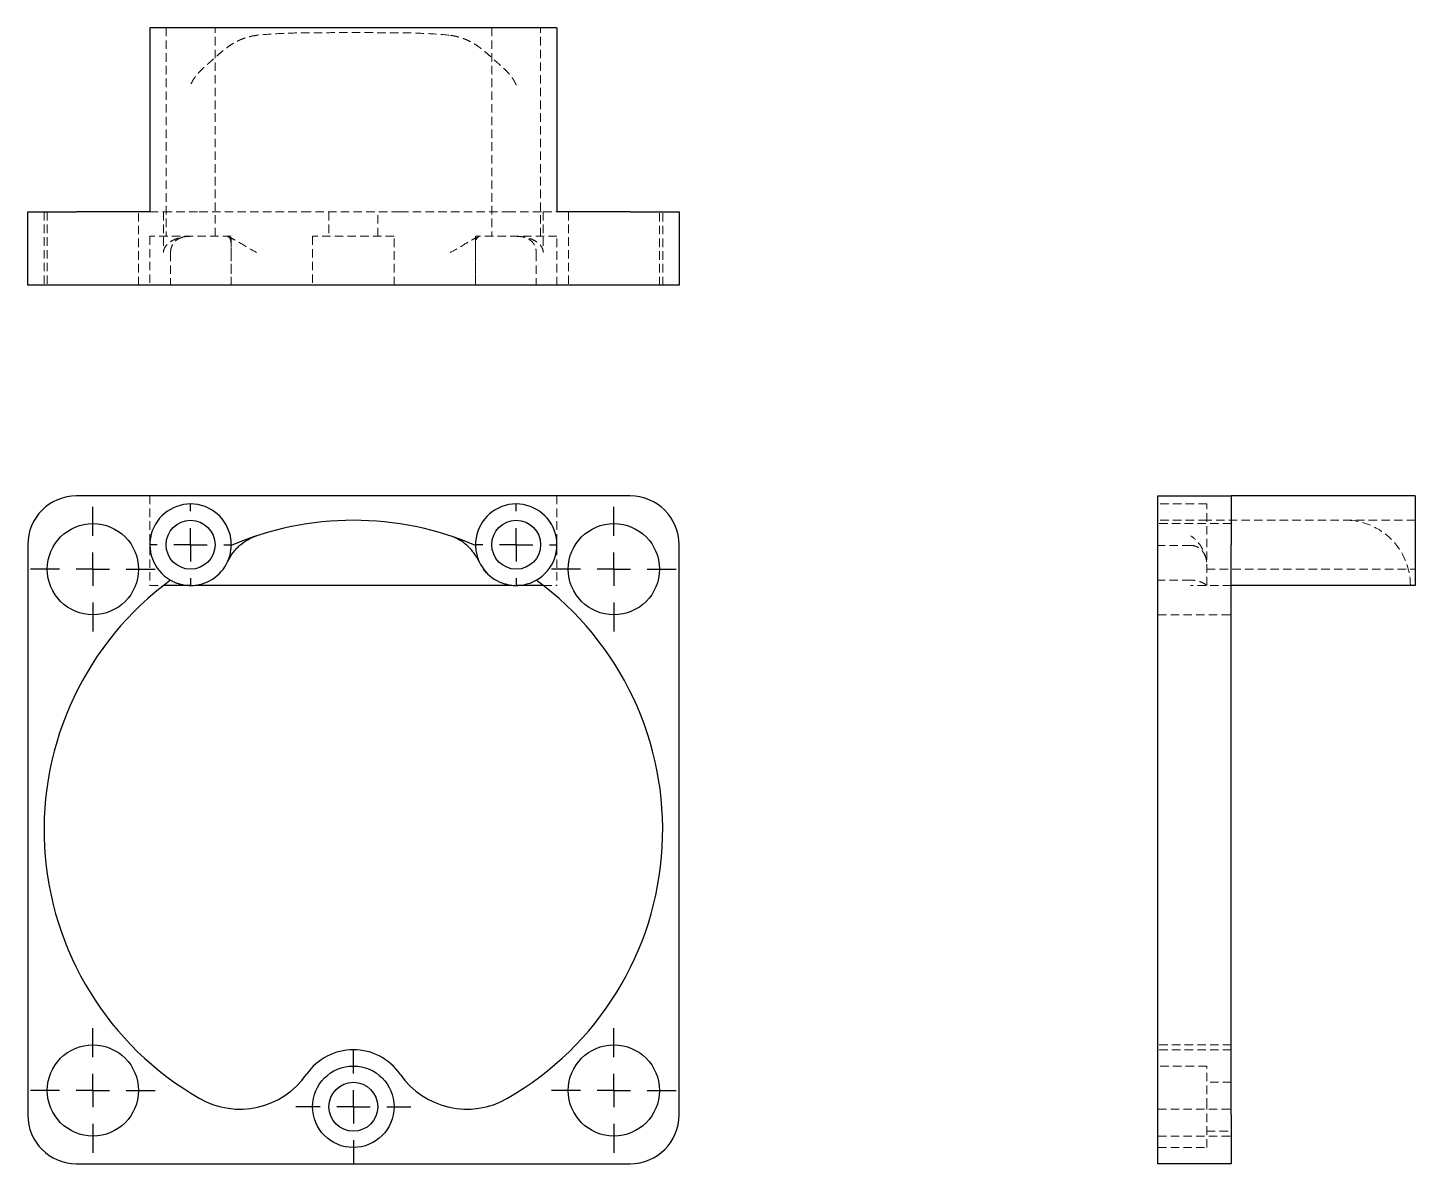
# Model space of a CAD drawing. Header units: millimetres. Extents: x 34 to 242, y 7 to 177.
import ezdxf

# ---------------------------------------------------------------- set-up
doc = ezdxf.new("R2010")
doc.units = ezdxf.units.MM
doc.linetypes.add('HIDDEN', pattern=[1.905, 1.27, -0.635])
doc.layers.add('10', color=7, linetype='Continuous')

# ---------------------------------------------------------------- blocks, each defined once
blk = doc.blocks.new('SW_CENTERMARKSYMBOL_0')
at = {"layer": '10', "color": 0}
for p, q in [((0, 5), (0, 9.33)), ((0, 0), (0, 2.5)), ((-5, 0), (-9.33, 0)), ((0, 0), (-2.5, 0)), ((0, 0), (0, -2.5)), ((0, 0), (2.5, 0)), ((5, 0), (9.33, 0)), ((0, -5), (0, -9.33))]:
    blk.add_line(p, q, dxfattribs=at)
blk = doc.blocks.new('SW_CENTERMARKSYMBOL_1')
at = {"layer": '10', "color": 0}
for p, q in [((0, 5), (0, 9.33)), ((0, 0), (0, 2.5)), ((-5, 0), (-9.33, 0)), ((0, 0), (-2.5, 0)), ((0, 0), (0, -2.5)), ((0, 0), (2.5, 0)), ((5, 0), (9.33, 0)), ((0, -5), (0, -9.33))]:
    blk.add_line(p, q, dxfattribs=at)
blk = doc.blocks.new('SW_CENTERMARKSYMBOL_2')
at = {"layer": '10', "color": 0}
for p, q in [((0, 5), (0, 9.33)), ((0, 0), (0, 2.5)), ((-5, 0), (-9.33, 0)), ((0, 0), (-2.5, 0)), ((0, 0), (0, -2.5)), ((0, 0), (2.5, 0)), ((5, 0), (9.33, 0)), ((0, -5), (0, -9.33))]:
    blk.add_line(p, q, dxfattribs=at)
blk = doc.blocks.new('SW_CENTERMARKSYMBOL_3')
at = {"layer": '10', "color": 0}
for p, q in [((0, 5), (0, 9.33)), ((0, 0), (0, 2.5)), ((-5, 0), (-9.33, 0)), ((0, 0), (-2.5, 0)), ((0, 0), (0, -2.5)), ((0, 0), (2.5, 0)), ((5, 0), (9.33, 0)), ((0, -5), (0, -9.33))]:
    blk.add_line(p, q, dxfattribs=at)
blk = doc.blocks.new('SW_CENTERMARKSYMBOL_4')
at = {"layer": '10', "color": 0}
for p, q in [((0, 5), (0, 8.6)), ((0, 0), (0, 2.5)), ((-5, 0), (-8.6, 0)), ((0, 0), (-2.5, 0)), ((0, 0), (0, -2.5)), ((0, 0), (2.5, 0)), ((5, 0), (8.6, 0)), ((0, -5), (0, -8.6))]:
    blk.add_line(p, q, dxfattribs=at)
blk = doc.blocks.new('SW_CENTERMARKSYMBOL_5')
at = {"layer": '10', "color": 0}
for p, q in [((0, 5), (0, 6.16)), ((0, 0), (0, 2.5)), ((-5, 0), (-6.16, 0)), ((0, 0), (-2.5, 0)), ((0, 0), (0, -2.5)), ((0, 0), (2.5, 0)), ((5, 0), (6.16, 0)), ((0, -5), (0, -6.16))]:
    blk.add_line(p, q, dxfattribs=at)
blk = doc.blocks.new('SW_CENTERMARKSYMBOL_6')
at = {"layer": '10', "color": 0}
for p, q in [((0, 5), (0, 6.16)), ((0, 0), (0, 2.5)), ((-5, 0), (-6.16, 0)), ((0, 0), (-2.5, 0)), ((0, 0), (0, -2.5)), ((0, 0), (2.5, 0)), ((5, 0), (6.16, 0)), ((0, -5), (0, -6.16))]:
    blk.add_line(p, q, dxfattribs=at)

msp = doc.modelspace()

# ---------------------------------------------------------------- linework, layer by layer
at = {"color": 7, "linetype": 'Continuous', "lineweight": 25}
for p, q in [((113.49, 177.07), (52.51, 177.07)), ((52.51, 177.07), (52.51, 149.51)), ((113.49, 177.07), (113.49, 149.51)), ((34.22, 138.53), (34.22, 149.51)), ((34.22, 149.51), (41.54, 149.51)), ((52.51, 149.51), (41.54, 149.51)), ((124.46, 149.51), (113.49, 149.51)), ((124.46, 149.51), (131.78, 149.51)), ((131.78, 149.51), (131.78, 138.53)), ((41.54, 138.53), (34.22, 138.53)), ((124.46, 138.53), (41.54, 138.53)), ((131.78, 138.53), (124.46, 138.53)), ((124.46, 107), (41.54, 107)), ((203.53, 99.68), (203.53, 107)), ((203.53, 107), (214.51, 107)), ((214.51, 107), (214.51, 99.68)), ((242.07, 107), (214.51, 107)), ((242.07, 107), (242.07, 93.59)), ((34.22, 99.68), (34.22, 14.32)), ((131.78, 14.32), (131.78, 99.68)), ((203.53, 14.32), (203.53, 99.68)), ((214.51, 14.32), (214.51, 99.68)), ((63.94, 96.72), (63.94, 96.71)), ((242.07, 93.59), (214.51, 93.59)), ((203.53, 7), (203.53, 14.32)), ((214.51, 14.32), (214.51, 7)), ((41.54, 7), (124.46, 7)), ((214.51, 7), (203.53, 7))]:
    msp.add_line(p, q, dxfattribs=at)
at = {"color": 7, "linetype": 'HIDDEN', "lineweight": 18}
for p, q in [((54.95, 177.07), (54.95, 145.85)), ((62.27, 145.85), (62.27, 177.07)), ((103.73, 177.07), (103.73, 145.85)), ((111.05, 145.85), (111.05, 177.07)), ((36.66, 149.51), (36.66, 138.53)), ((37.15, 149.51), (37.15, 138.53)), ((50.8, 138.53), (50.8, 149.51)), ((52.51, 149.51), (54.56, 149.51)), ((54.56, 149.51), (54.56, 143.41)), ((54.56, 149.51), (59.92, 149.51)), ((59.92, 149.51), (76, 149.51)), ((90, 149.51), (76, 149.51)), ((79.34, 149.51), (79.34, 145.85)), ((86.66, 145.85), (86.66, 149.51)), ((90, 149.51), (106.08, 149.51)), ((106.08, 149.51), (111.44, 149.51)), ((111.44, 149.51), (111.44, 143.41)), ((111.44, 149.51), (113.49, 149.51)), ((115.2, 149.51), (115.2, 138.53)), ((128.85, 138.53), (128.85, 149.51)), ((129.34, 138.53), (129.34, 149.51)), ((64.71, 145.85), (52.51, 145.85)), ((52.51, 145.85), (52.51, 138.53)), ((58.61, 145.85), (58.61, 145.85)), ((64.15, 145.85), (64.15, 145.81)), ((64.71, 138.53), (64.71, 145.85)), ((89.1, 145.85), (76.9, 145.85)), ((76.9, 145.85), (76.9, 138.53)), ((89.1, 138.53), (89.1, 145.85)), ((113.49, 145.85), (101.29, 145.85)), ((101.29, 145.85), (101.29, 138.53)), ((101.85, 145.81), (101.85, 145.85)), ((107.39, 145.85), (107.39, 145.85)), ((113.49, 138.53), (113.49, 145.85)), ((55.61, 143.41), (55.61, 138.53)), ((64.71, 143.41), (64.71, 138.53)), ((101.29, 143.41), (101.29, 138.53)), ((110.39, 143.41), (110.39, 138.53)), ((52.51, 107), (52.51, 93.59)), ((113.49, 107), (113.49, 93.59)), ((210.85, 105.78), (203.53, 105.78)), ((210.85, 93.59), (210.85, 105.78)), ((210.85, 103.34), (203.53, 103.34)), ((214.51, 102.85), (203.53, 102.85)), ((242.07, 103.34), (210.85, 103.34)), ((208.41, 99.58), (203.53, 99.58)), ((210.81, 97.13), (210.85, 97.13)), ((210.85, 96.02), (242.07, 96.02)), ((52.51, 93.59), (54.56, 93.59)), ((111.44, 93.59), (113.49, 93.59)), ((208.41, 94.38), (203.53, 94.38)), ((214.51, 93.59), (208.41, 93.59)), ((203.53, 89.2), (214.51, 89.2)), ((214.51, 24.8), (203.53, 24.8)), ((214.51, 24.07), (203.53, 24.07)), ((210.85, 21.63), (203.53, 21.63)), ((210.85, 15.54), (210.85, 21.63)), ((214.51, 19.2), (210.85, 19.2)), ((203.53, 15.2), (214.51, 15.2)), ((210.85, 9.44), (210.85, 15.54)), ((203.53, 11.15), (214.51, 11.15)), ((210.85, 11.88), (214.51, 11.88)), ((203.53, 9.44), (210.85, 9.44))]:
    msp.add_line(p, q, dxfattribs=at)
at = {"color": 7, "linetype": 'Continuous', "lineweight": 25}
for centre, radius in [((43.98, 96.02), 6.83), ((58.61, 99.68), 3.66), ((107.39, 99.68), 3.66), ((122.02, 96.02), 6.83), ((43.98, 17.98), 6.83), ((122.02, 17.98), 6.83), ((83, 15.54), 6.1), ((83, 15.54), 3.66)]:
    msp.add_circle(centre, radius, dxfattribs=at)
for centre, radius, start, end in [((41.54, 99.68), 7.32, 90, 180), ((124.46, 99.68), 7.32, 0, 90), ((58.61, 99.68), 6.1, 359.0129, 240.4769), ((107.39, 99.68), 6.1, 299.5231, 180.9871), ((83, 57), 46.34, 66.7492, 113.2508), ((58.61, 99.68), 6.1, 270, 335.2445), ((107.39, 99.68), 6.1, 204.7555, 270), ((83, 57), 46.34, 126.239, 240.1259), ((83, 57), 46.34, 299.8741, 53.761), ((83, 15.54), 8.54, 34.8758, 145.1242), ((65.99, 27.39), 12.2, 240.1259, 325.1242), ((100.01, 27.39), 12.2, 214.8758, 299.8741), ((41.54, 14.32), 7.32, 180, 270), ((124.46, 14.32), 7.32, 270, 0)]:
    msp.add_arc(centre, radius, start, end, dxfattribs=at)
at = {"color": 7, "linetype": 'HIDDEN', "lineweight": 18}
msp.add_arc((231.58, 93.59), 9.76, 0, 90, dxfattribs=at)
for points, knots in [([(68.64, 175.95), (68.54, 175.94), (68.35, 175.92), (68.06, 175.87), (67.78, 175.82), (67.5, 175.75), (67.22, 175.68), (66.94, 175.6), (66.66, 175.5), (66.39, 175.4), (66.11, 175.29), (65.84, 175.17), (65.42, 174.97), (64.87, 174.66), (64.21, 174.22), (63.57, 173.73), (62.96, 173.21), (62.35, 172.67), (61.85, 172.22), (61.45, 171.87), (61.15, 171.6), (60.84, 171.34), (60.44, 170.96), (59.96, 170.49), (59.51, 169.98), (59.19, 169.56), (58.96, 169.21), (58.77, 168.85), (58.66, 168.61), (58.61, 168.49)], [0, 0, 0, 0, 0.022458, 0.044886, 0.067311, 0.089756, 0.112249, 0.134814, 0.157475, 0.180257, 0.203184, 0.226281, 0.24957, 0.310749, 0.374173, 0.43222, 0.498478, 0.560851, 0.623287, 0.654521, 0.685755, 0.716924, 0.748156, 0.814687, 0.872792, 0.906344, 0.938624, 0.969786, 1, 1, 1, 1]), ([(97.36, 175.95), (96.17, 176.08), (94.97, 176.16), (92.58, 176.27), (91.38, 176.3), (88.99, 176.33), (87.79, 176.33), (85.4, 176.34), (84.2, 176.34), (81.8, 176.34), (80.6, 176.34), (78.21, 176.33), (77.01, 176.33), (74.62, 176.3), (73.42, 176.27), (71.03, 176.16), (69.83, 176.08), (68.64, 175.95)], [0, 0, 0, 0, 0.125, 0.125, 0.25, 0.25, 0.375, 0.375, 0.5, 0.5, 0.625, 0.625, 0.75, 0.75, 0.875, 0.875, 1, 1, 1, 1]), ([(107.39, 168.49), (107.36, 168.56), (107.3, 168.7), (107.21, 168.9), (107.1, 169.1), (106.98, 169.3), (106.85, 169.5), (106.71, 169.7), (106.46, 170.03), (106.05, 170.49), (105.57, 170.95), (105.17, 171.33), (104.86, 171.59), (104.55, 171.87), (104.15, 172.22), (103.65, 172.66), (103.04, 173.21), (102.43, 173.73), (101.79, 174.22), (101.13, 174.66), (100.51, 175.01), (99.94, 175.27), (99.44, 175.47), (98.93, 175.64), (98.41, 175.78), (97.89, 175.89), (97.54, 175.93), (97.36, 175.95)], [0, 0, 0, 0, 0.0170946, 0.0344776, 0.0521825, 0.0702413, 0.0886837, 0.107538, 0.1268306, 0.1849333, 0.2516683, 0.280294, 0.314094, 0.3453337, 0.3765734, 0.4390292, 0.5014269, 0.567615, 0.6257545, 0.6890537, 0.7503054, 0.7928511, 0.8348246, 0.8763731, 0.9176483, 0.9588053, 1, 1, 1, 1]), ([(58.61, 145.85), (58.18, 145.84), (57.75, 145.8), (57.12, 145.68), (56.92, 145.63), (56.51, 145.5), (56.3, 145.42), (55.91, 145.24), (55.72, 145.13), (55.36, 144.89), (55.2, 144.75), (54.91, 144.43), (54.78, 144.24), (54.65, 143.95), (54.61, 143.84), (54.57, 143.63), (54.56, 143.52), (54.56, 143.41)], [0, 0, 0, 0, 0.25, 0.25, 0.375, 0.375, 0.5, 0.5, 0.625, 0.625, 0.75, 0.75, 0.875, 0.875, 0.9375, 0.9375, 1, 1, 1, 1]), ([(55.61, 143.41), (55.61, 143.6), (55.63, 143.78), (55.71, 144.14), (55.77, 144.32), (55.92, 144.64), (56.02, 144.79), (56.25, 145.07), (56.38, 145.19), (56.67, 145.4), (56.83, 145.48), (57.16, 145.63), (57.34, 145.68), (57.87, 145.81), (58.24, 145.84), (58.61, 145.85)], [0, 0, 0, 0, 0.125, 0.125, 0.25, 0.25, 0.375, 0.375, 0.5, 0.5, 0.625, 0.625, 0.75, 0.75, 1, 1, 1, 1]), ([(64.15, 145.81), (64.28, 145.77), (64.39, 145.71), (64.51, 145.54), (64.55, 145.47), (64.6, 145.31), (64.63, 145.21), (64.66, 145), (64.67, 144.88), (64.69, 144.63), (64.7, 144.49), (64.7, 144.2), (64.7, 144.05), (64.71, 143.73), (64.71, 143.57), (64.71, 143.41)], [0, 0, 0, 0, 0.25, 0.25, 0.375, 0.375, 0.5, 0.5, 0.625, 0.625, 0.75, 0.75, 0.875, 0.875, 1, 1, 1, 1]), ([(64.15, 145.81), (64.37, 145.75), (64.65, 145.62), (65.12, 145.37), (65.28, 145.28), (65.63, 145.08), (65.81, 144.98), (66.74, 144.43), (67.6, 143.92), (68.5, 143.41)], [0, 0, 0, 0, 0.25, 0.25, 0.375, 0.375, 0.5, 0.5, 1, 1, 1, 1]), ([(101.85, 145.81), (101.63, 145.75), (101.35, 145.62), (100.88, 145.37), (100.72, 145.28), (100.37, 145.08), (100.19, 144.98), (99.26, 144.43), (98.4, 143.92), (97.5, 143.41)], [0, 0, 0, 0, 0.25, 0.25, 0.375, 0.375, 0.5, 0.5, 1, 1, 1, 1]), ([(101.29, 143.41), (101.29, 143.57), (101.29, 143.73), (101.3, 144.04), (101.3, 144.2), (101.3, 144.49), (101.31, 144.62), (101.33, 144.88), (101.34, 145), (101.37, 145.21), (101.4, 145.3), (101.45, 145.47), (101.49, 145.53), (101.57, 145.65), (101.62, 145.69), (101.73, 145.77), (101.79, 145.79), (101.85, 145.81)], [0, 0, 0, 0, 0.125, 0.125, 0.25, 0.25, 0.375, 0.375, 0.5, 0.5, 0.625, 0.625, 0.75, 0.75, 0.875, 0.875, 1, 1, 1, 1]), ([(107.39, 145.85), (107.76, 145.84), (108.13, 145.81), (108.84, 145.64), (109.18, 145.5), (109.61, 145.19), (109.74, 145.07), (109.97, 144.8), (110.07, 144.64), (110.23, 144.32), (110.29, 144.15), (110.37, 143.78), (110.39, 143.6), (110.39, 143.41)], [0, 0, 0, 0, 0.25, 0.25, 0.5, 0.5, 0.625, 0.625, 0.75, 0.75, 0.875, 0.875, 1, 1, 1, 1]), ([(111.44, 143.41), (111.44, 143.63), (111.4, 143.84), (111.22, 144.24), (111.1, 144.42), (110.81, 144.74), (110.64, 144.88), (110.29, 145.13), (110.1, 145.24), (109.71, 145.42), (109.51, 145.49), (109.1, 145.62), (108.89, 145.68), (108.25, 145.8), (107.82, 145.84), (107.39, 145.85)], [0, 0, 0, 0, 0.125, 0.125, 0.25, 0.25, 0.375, 0.375, 0.5, 0.5, 0.625, 0.625, 0.75, 0.75, 1, 1, 1, 1]), ([(210.81, 97.13), (210.75, 97.62), (210.62, 98.07), (210.37, 98.69), (210.28, 98.89), (210.08, 99.25), (209.98, 99.43), (209.43, 100.23), (208.92, 100.72), (208.41, 101.02)], [0, 0, 0, 0, 0.25, 0.25, 0.375, 0.375, 0.5, 0.5, 1, 1, 1, 1]), ([(208.41, 99.58), (208.57, 99.58), (208.73, 99.56), (209.04, 99.49), (209.2, 99.44), (209.49, 99.31), (209.62, 99.23), (209.88, 99.03), (210, 98.92), (210.21, 98.69), (210.3, 98.56), (210.47, 98.29), (210.53, 98.15), (210.65, 97.86), (210.69, 97.71), (210.77, 97.42), (210.79, 97.27), (210.81, 97.13)], [0, 0, 0, 0, 0.125, 0.125, 0.25, 0.25, 0.375, 0.375, 0.5, 0.5, 0.625, 0.625, 0.75, 0.75, 0.875, 0.875, 1, 1, 1, 1]), ([(63.93, 96.7), (63.92, 96.67), (63.89, 96.62), (63.8, 96.44), (63.65, 96.2), (63.49, 95.97), (63.34, 95.79), (63.17, 95.6), (62.93, 95.36), (62.77, 95.22), (62.68, 95.14)], [0, 0, 0, 0, 0.129443, 0.259626, 0.388264, 0.515092, 0.580724, 0.649949, 0.806316, 1, 1, 1, 1]), ([(103.32, 95.14), (103.29, 95.17), (103.23, 95.21), (103.08, 95.31), (102.94, 95.43), (102.84, 95.52), (102.74, 95.63), (102.59, 95.81), (102.42, 96.05), (102.26, 96.33), (102.13, 96.59), (102.08, 96.67), (102.06, 96.72)], [0, 0, 0, 0, 0.148663, 0.257614, 0.301185, 0.340914, 0.380289, 0.422573, 0.523804, 0.654246, 0.814367, 1, 1, 1, 1]), ([(106.73, 93.59), (106.67, 93.6), (106.43, 93.63), (106.04, 93.72), (105.77, 93.81), (105.63, 93.85)], [0, 0, 0, 0, 0.124353, 0.55229, 1, 1, 1, 1]), ([(210.85, 93.59), (210.84, 93.59), (210.81, 93.62), (210.64, 93.75), (210.5, 93.85), (210.19, 94), (210.07, 94.06), (209.8, 94.16), (209.64, 94.21), (209.32, 94.29), (209.15, 94.32), (208.78, 94.37), (208.6, 94.38), (208.41, 94.38)], [0, 0, 0, 0, 0.25, 0.25, 0.5, 0.5, 0.625, 0.625, 0.75, 0.75, 0.875, 0.875, 1, 1, 1, 1]), ([(240.95, 93.59), (241.08, 93.59), (241.16, 93.59), (241.27, 93.59), (241.3, 93.59), (241.33, 93.59), (241.33, 93.59), (241.34, 93.59), (241.34, 93.59), (241.34, 93.59)], [0, 0, 0, 0, 0.25, 0.25, 0.5, 0.5, 0.75, 0.75, 1, 1, 1, 1])]:
    msp.add_open_spline(points, degree=3, knots=knots, dxfattribs=at)
at = {"color": 7, "linetype": 'Continuous', "lineweight": 25}
for points, knots in [([(64.15, 97.13), (64.37, 97.62), (64.65, 98.07), (65.12, 98.69), (65.28, 98.89), (65.63, 99.25), (65.81, 99.43), (66.74, 100.23), (67.6, 100.72), (68.5, 101.02)], [0, 0, 0, 0, 0.25, 0.25, 0.375, 0.375, 0.5, 0.5, 1, 1, 1, 1]), ([(101.85, 97.13), (101.63, 97.62), (101.35, 98.07), (100.88, 98.69), (100.72, 98.89), (100.37, 99.25), (100.19, 99.43), (99.26, 100.23), (98.4, 100.72), (97.5, 101.02)], [0, 0, 0, 0, 0.25, 0.25, 0.375, 0.375, 0.5, 0.5, 1, 1, 1, 1]), ([(64.15, 97.13), (64.28, 97.42), (64.39, 97.71), (64.51, 98.14), (64.55, 98.28), (64.6, 98.55), (64.63, 98.68), (64.66, 98.92), (64.67, 99.03), (64.69, 99.22), (64.7, 99.3), (64.7, 99.44), (64.7, 99.49), (64.71, 99.56), (64.71, 99.58), (64.71, 99.58)], [0, 0, 0, 0, 0.25, 0.25, 0.375, 0.375, 0.5, 0.5, 0.625, 0.625, 0.75, 0.75, 0.875, 0.875, 1, 1, 1, 1]), ([(101.29, 99.58), (101.29, 99.58), (101.29, 99.56), (101.3, 99.49), (101.3, 99.44), (101.3, 99.31), (101.31, 99.23), (101.33, 99.03), (101.34, 98.92), (101.37, 98.69), (101.4, 98.56), (101.45, 98.29), (101.49, 98.15), (101.57, 97.86), (101.62, 97.71), (101.73, 97.42), (101.79, 97.27), (101.85, 97.13)], [0, 0, 0, 0, 0.125, 0.125, 0.25, 0.25, 0.375, 0.375, 0.5, 0.5, 0.625, 0.625, 0.75, 0.75, 0.875, 0.875, 1, 1, 1, 1]), ([(58.61, 93.59), (58.18, 93.59), (57.75, 93.59), (57.12, 93.59), (56.92, 93.59), (56.51, 93.59), (56.3, 93.59), (55.91, 93.59), (55.72, 93.59), (55.36, 93.59), (55.2, 93.59), (54.91, 93.59), (54.78, 93.59), (54.65, 93.59), (54.61, 93.59), (54.57, 93.59), (54.56, 93.59), (54.56, 93.59)], [0, 0, 0, 0, 0.25, 0.25, 0.375, 0.375, 0.5, 0.5, 0.625, 0.625, 0.75, 0.75, 0.875, 0.875, 0.9375, 0.9375, 1, 1, 1, 1]), ([(55.61, 94.38), (55.61, 94.38), (55.63, 94.37), (55.71, 94.32), (55.77, 94.29), (55.92, 94.21), (56.02, 94.16), (56.25, 94.06), (56.38, 94), (56.67, 93.9), (56.83, 93.85), (57.16, 93.76), (57.34, 93.72), (57.87, 93.62), (58.24, 93.59), (58.61, 93.59)], [0, 0, 0, 0, 0.125, 0.125, 0.25, 0.25, 0.375, 0.375, 0.5, 0.5, 0.625, 0.625, 0.75, 0.75, 1, 1, 1, 1]), ([(68.64, 93.59), (68.29, 93.59), (67.58, 93.59), (66.56, 93.59), (65.74, 93.59), (65.11, 93.59), (64.65, 93.59), (64.22, 93.59), (63.8, 93.59), (63.38, 93.59), (62.95, 93.59), (62.47, 93.59), (61.99, 93.59), (61.5, 93.59), (61.02, 93.59), (60.56, 93.59), (60.14, 93.59), (59.77, 93.59), (59.48, 93.59), (59.34, 93.59), (59.28, 93.59)], [0, 0, 0, 0, 0.091874, 0.184322, 0.278709, 0.324031, 0.370407, 0.417957, 0.46019, 0.506474, 0.556862, 0.60867, 0.673694, 0.724241, 0.780045, 0.835846, 0.886475, 0.932866, 0.97513, 1, 1, 1, 1]), ([(97.36, 93.59), (96.17, 93.59), (94.97, 93.59), (92.58, 93.59), (91.38, 93.59), (88.99, 93.59), (87.79, 93.59), (85.4, 93.59), (84.2, 93.59), (81.8, 93.59), (80.6, 93.59), (78.21, 93.59), (77.01, 93.59), (74.62, 93.59), (73.42, 93.59), (71.03, 93.59), (69.83, 93.59), (68.64, 93.59)], [0, 0, 0, 0, 0.125, 0.125, 0.25, 0.25, 0.375, 0.375, 0.5, 0.5, 0.625, 0.625, 0.75, 0.75, 0.875, 0.875, 1, 1, 1, 1]), ([(106.73, 93.59), (106.67, 93.59), (106.39, 93.59), (105.76, 93.59), (104.9, 93.59), (103.97, 93.59), (103.1, 93.59), (102.22, 93.59), (101.35, 93.59), (100.28, 93.59), (98.95, 93.59), (97.89, 93.59), (97.36, 93.59)], [0, 0, 0, 0, 0.025101, 0.126011, 0.234229, 0.329855, 0.443477, 0.540039, 0.62974, 0.721433, 0.862085, 1, 1, 1, 1]), ([(107.39, 93.59), (107.76, 93.59), (108.13, 93.62), (108.84, 93.75), (109.18, 93.85), (109.61, 94), (109.74, 94.06), (109.97, 94.16), (110.07, 94.21), (110.23, 94.29), (110.29, 94.32), (110.37, 94.37), (110.39, 94.38), (110.39, 94.38)], [0, 0, 0, 0, 0.25, 0.25, 0.5, 0.5, 0.625, 0.625, 0.75, 0.75, 0.875, 0.875, 1, 1, 1, 1]), ([(111.44, 93.59), (111.44, 93.59), (111.4, 93.59), (111.22, 93.59), (111.1, 93.59), (110.81, 93.59), (110.64, 93.59), (110.29, 93.59), (110.1, 93.59), (109.71, 93.59), (109.51, 93.59), (109.1, 93.59), (108.89, 93.59), (108.25, 93.59), (107.82, 93.59), (107.39, 93.59)], [0, 0, 0, 0, 0.125, 0.125, 0.25, 0.25, 0.375, 0.375, 0.5, 0.5, 0.625, 0.625, 0.75, 0.75, 1, 1, 1, 1])]:
    msp.add_open_spline(points, degree=3, knots=knots, dxfattribs=at)

# ---------------------------------------------------------------- block references
at = {"layer": '10'}
for name, p in [('SW_CENTERMARKSYMBOL_2', (43.98, 96.02)), ('SW_CENTERMARKSYMBOL_5', (58.61, 99.68)), ('SW_CENTERMARKSYMBOL_6', (107.39, 99.68)), ('SW_CENTERMARKSYMBOL_3', (122.02, 96.02)), ('SW_CENTERMARKSYMBOL_1', (43.98, 17.98)), ('SW_CENTERMARKSYMBOL_0', (122.02, 17.98)), ('SW_CENTERMARKSYMBOL_4', (83, 15.54))]:
    msp.add_blockref(name, p, dxfattribs=at)

doc.saveas('drawing.dxf')
